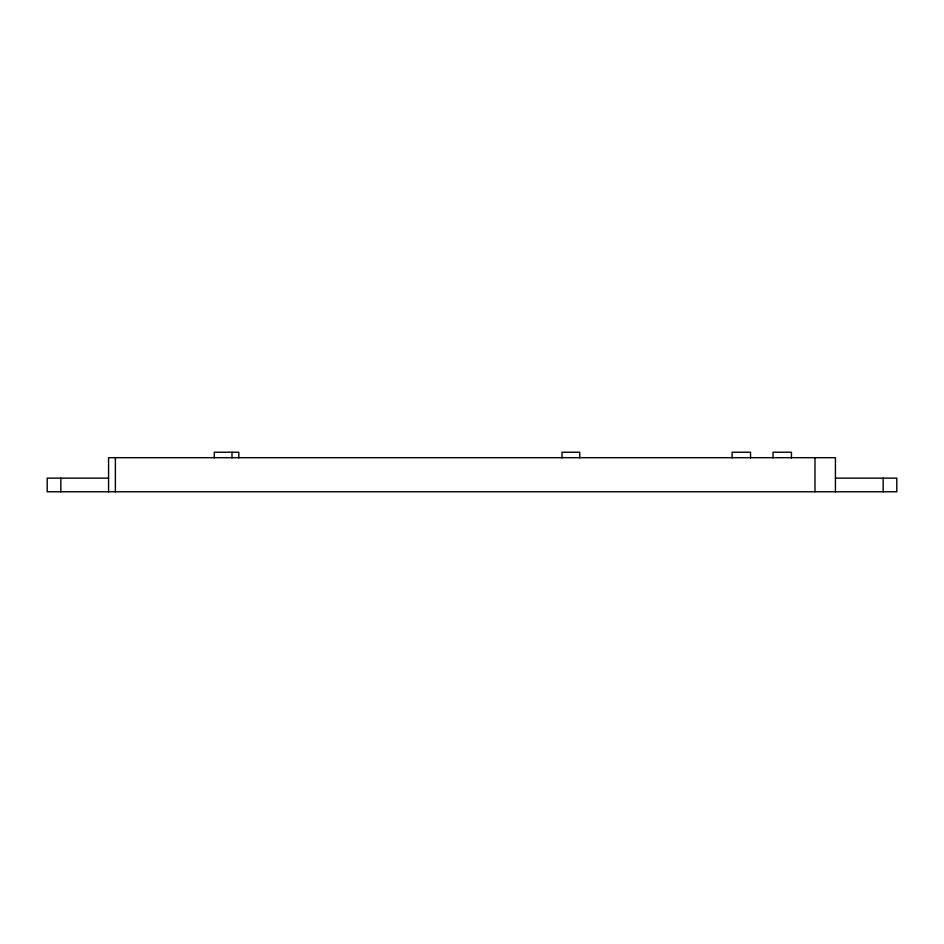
<?xml version="1.0" encoding="UTF-8"?>
<svg xmlns="http://www.w3.org/2000/svg" width="944" height="944" viewBox="0 0 944 944"><rect width="100%" height="100%" fill="white"/><g stroke="black" fill="none" stroke-linecap="round" stroke-linejoin="round"><path stroke-width="1.42" d="M108.572 478.136L47.2 478.136L47.2 491.777L896.8 491.777L896.8 478.136L835.428 478.136M883.159 478.136L883.159 491.777M835.428 491.777L835.428 457.687L108.572 457.687L108.572 491.777M814.979 457.687L814.979 491.777M791.45 457.911L791.45 452.223L773.042 452.223L773.042 457.911M750.539 457.911L750.539 452.223L732.131 452.223L732.131 457.911M579.734 457.911L579.734 452.223L562.01 452.223L562.01 457.911M238.808 457.911L238.808 452.223L214.253 452.223L214.253 457.911M231.988 452.223L231.988 457.911M115.38 457.687L115.38 491.777M60.841 478.136L60.841 491.777"/></g></svg>
